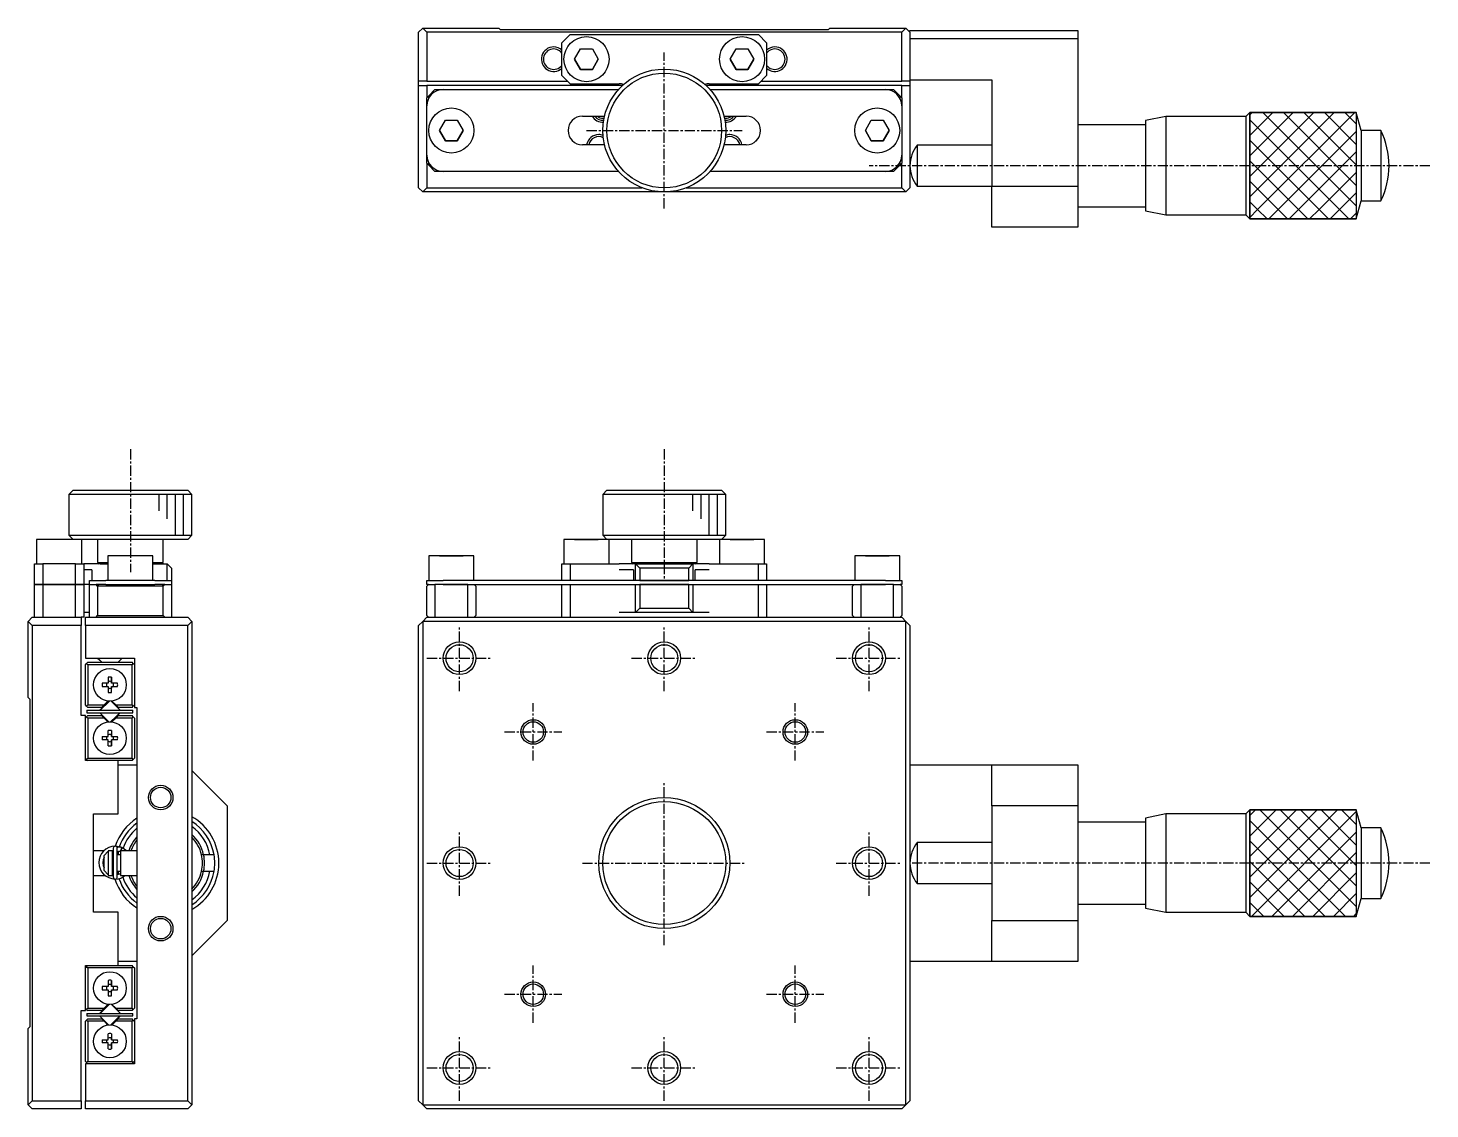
# Model space of a CAD drawing. Extents: x 10 to 386, y 10 to 242.
# Drawn here: x 31.9 to 203, y 110.2 to 242.2 of the extents above; entities that cross this region are included whole.
import ezdxf

# ---------------------------------------------------------------- set-up
doc = ezdxf.new("R2010")
doc.units = 0
doc.linetypes.add('CENTER', pattern=[2, 1.25, -0.25, 0.25, -0.25])
doc.layers.get('0').update_dxf_attribs({"linetype": 'CONTINUOUS'})
doc.layers.add('CENTER', color=1, linetype='CENTER')

msp = doc.modelspace()

# ---------------------------------------------------------------- linework, layer by layer
at = {"color": 7, "linetype": 'CONTINUOUS'}
for p, q in [((79.543734, 241.65), (80.043734, 242.15)), ((79.543734, 235.65), (79.543734, 241.65)), ((80.043734, 242.15), (80.543734, 241.65)), ((80.043734, 242.15), (89.343734, 242.15)), ((80.543734, 241.65), (80.543734, 235.65)), ((138.543734, 241.65), (80.543734, 241.65)), ((89.543734, 241.95), (89.343734, 242.15)), ((129.543734, 241.95), (89.543734, 241.95)), ((129.743734, 242.15), (129.543734, 241.95)), ((129.743734, 242.15), (139.043734, 242.15)), ((138.543734, 241.65), (139.043734, 242.15)), ((138.543734, 235.65), (138.543734, 241.65)), ((139.043734, 242.15), (139.543734, 241.65)), ((139.543734, 241.65), (139.543734, 241.85)), ((139.543734, 241.85), (160.043734, 241.85)), ((139.543734, 241.65), (139.543734, 235.65)), ((160.043734, 241.85), (160.043734, 240.85)), ((98.043734, 241.35), (97.043734, 240.35)), ((97.043734, 236.35), (97.043734, 240.35)), ((98.043734, 241.35), (121.043734, 241.35)), ((122.043734, 240.35), (121.043734, 241.35)), ((122.043734, 240.35), (122.043734, 236.35)), ((160.043734, 240.85), (139.543734, 240.85)), ((160.043734, 240.85), (160.043734, 222.85)), ((98.600359, 238.35), (99.322046, 239.6)), ((99.322046, 237.1), (98.600359, 238.35)), ((98.600359, 238.35), (99.322046, 237.1)), ((99.322046, 239.6), (100.765422, 239.6)), ((100.765422, 239.6), (101.48711, 238.35)), ((101.48711, 238.35), (100.765422, 237.1)), ((100.765422, 237.1), (101.48711, 238.35)), ((117.600359, 238.35), (118.322046, 239.6)), ((118.322046, 237.1), (117.600359, 238.35)), ((117.600359, 238.35), (118.322046, 237.1)), ((118.322046, 239.6), (119.765422, 239.6)), ((119.765422, 239.6), (120.48711, 238.35)), ((120.48711, 238.35), (119.765422, 237.1)), ((119.765422, 237.1), (120.48711, 238.35)), ((97.043734, 236.35), (98.043734, 235.35)), ((100.765422, 237.1), (99.322046, 237.1)), ((99.322046, 237.1), (100.765422, 237.1)), ((119.765422, 237.1), (118.322046, 237.1)), ((118.322046, 237.1), (119.765422, 237.1)), ((121.043734, 235.35), (122.043734, 236.35)), ((80.543734, 235.65), (79.543734, 235.65)), ((79.543734, 235.15), (79.543734, 235.65)), ((79.543734, 235.15), (80.543734, 235.15)), ((79.543734, 222.65), (79.543734, 235.15)), ((80.543734, 235.65), (97.743734, 235.65)), ((104.444715, 235.15), (80.543734, 235.15)), ((80.543734, 235.15), (80.543734, 233.65)), ((81.543734, 234.65), (80.743734, 233.85)), ((81.543734, 234.65), (82.543734, 234.65)), ((82.543734, 234.65), (103.953564, 234.65)), ((98.043734, 235.35), (104.043734, 235.35)), ((138.543734, 235.15), (114.642754, 235.15)), ((115.043734, 235.35), (121.043734, 235.35)), ((115.133904, 234.65), (136.543734, 234.65)), ((121.343734, 235.65), (138.543734, 235.65)), ((136.543734, 234.65), (137.543734, 234.65)), ((138.343734, 233.85), (137.543734, 234.65)), ((139.543734, 235.65), (138.543734, 235.65)), ((138.543734, 233.65), (138.543734, 235.15)), ((138.543734, 235.15), (139.543734, 235.15)), ((139.543734, 235.85), (149.543734, 235.85)), ((139.543734, 235.65), (139.543734, 235.15)), ((139.543734, 235.15), (139.543734, 222.65)), ((149.543734, 235.85), (149.543734, 222.85)), ((80.543734, 233.65), (80.743734, 233.85)), ((80.543734, 232.65), (80.543734, 233.65)), ((80.743734, 233.85), (80.743734, 233.52178)), ((138.343734, 233.52178), (138.343734, 233.85)), ((138.343734, 233.85), (138.543734, 233.65)), ((138.543734, 233.65), (138.543734, 232.65)), ((80.543734, 226.65), (80.543734, 232.65)), ((99.543734, 231.4), (102.250758, 231.4)), ((116.83671, 231.4), (119.543734, 231.4)), ((138.543734, 232.65), (138.543734, 226.65)), ((170.793733, 231.349996), (168.293734, 230.849997)), ((170.793733, 231.349996), (170.793733, 219.350004)), ((180.543738, 231.349996), (170.793733, 231.349996)), ((181.04374, 231.849999), (180.543738, 231.349996)), ((180.543738, 231.349996), (180.543738, 219.350004)), ((181.04374, 231.849999), (181.04374, 218.850001)), ((194.043741, 231.849999), (181.04374, 231.849999)), ((181.04374, 231.849999), (194.043741, 231.849999)), ((181.04374, 218.850001), (181.04374, 231.849999)), ((194.043741, 231.849999), (194.043741, 218.850001)), ((194.633229, 229.65), (194.043741, 231.849999)), ((194.043741, 231.849999), (194.043741, 218.850001)), ((82.100359, 229.65), (82.822046, 230.9)), ((82.822046, 228.4), (82.100359, 229.65)), ((82.100359, 229.65), (82.822046, 228.4)), ((82.822046, 230.9), (84.265422, 230.9)), ((84.265422, 230.9), (84.98711, 229.65)), ((84.98711, 229.65), (84.265422, 228.4)), ((84.265422, 228.4), (84.98711, 229.65)), ((134.100359, 229.65), (134.822046, 230.9)), ((134.822046, 228.4), (134.100359, 229.65)), ((134.100359, 229.65), (134.822046, 228.4)), ((134.822046, 230.9), (136.265422, 230.9)), ((136.265422, 230.9), (136.98711, 229.65)), ((136.98711, 229.65), (136.265422, 228.4)), ((136.265422, 228.4), (136.98711, 229.65)), ((168.293734, 230.35), (160.043734, 230.35)), ((168.293734, 230.849997), (168.293734, 219.850003)), ((194.633229, 229.65), (194.633229, 221.05)), ((197.04374, 229.65), (194.633229, 229.65)), ((197.04374, 229.65), (197.04374, 221.05)), ((84.265422, 228.4), (82.822046, 228.4)), ((82.822046, 228.4), (84.265422, 228.4)), ((102.250758, 227.9), (99.543734, 227.9)), ((119.543734, 227.9), (116.83671, 227.9)), ((136.265422, 228.4), (134.822046, 228.4)), ((134.822046, 228.4), (136.265422, 228.4)), ((140.421243, 227.849996), (140.421243, 222.850004)), ((149.543734, 227.849996), (140.421243, 227.849996)), ((80.543734, 225.65), (80.543734, 226.65)), ((138.543734, 226.65), (138.543734, 225.65)), ((80.743734, 225.45), (80.543734, 225.65)), ((80.543734, 225.65), (80.543734, 222.65)), ((80.743734, 225.77822), (80.743734, 225.45)), ((80.743734, 225.45), (81.543734, 224.65)), ((82.543734, 224.65), (81.543734, 224.65)), ((103.953564, 224.65), (82.543734, 224.65)), ((136.543734, 224.65), (115.133904, 224.65)), ((137.543734, 224.65), (136.543734, 224.65)), ((137.543734, 224.65), (138.343734, 225.45)), ((138.343734, 225.45), (138.343734, 225.77822)), ((138.543734, 225.65), (138.343734, 225.45)), ((138.543734, 222.65), (138.543734, 225.65)), ((79.543734, 222.65), (80.043734, 222.15)), ((80.043734, 222.15), (80.543734, 222.65)), ((80.543734, 222.65), (106.851152, 222.65)), ((112.236317, 222.65), (138.543734, 222.65)), ((138.543734, 222.65), (139.043734, 222.15)), ((139.043734, 222.15), (139.543734, 222.65)), ((140.421243, 222.850004), (149.543734, 222.850004)), ((149.543734, 222.85), (160.043734, 222.85)), ((149.543734, 217.85), (149.543734, 222.85)), ((160.043734, 222.85), (160.043734, 217.85)), ((109.543734, 222.15), (80.043734, 222.15)), ((139.043734, 222.15), (109.543734, 222.15)), ((194.043741, 218.850001), (194.633229, 221.05)), ((194.633229, 221.05), (197.04374, 221.05)), ((160.043734, 220.35), (168.293734, 220.35)), ((168.293734, 219.850003), (170.793733, 219.350004)), ((170.793733, 219.350004), (180.543738, 219.350004)), ((180.543738, 219.350004), (181.04374, 218.850001)), ((160.043734, 217.85), (149.543734, 217.85)), ((181.04374, 218.850001), (194.043741, 218.850001)), ((194.043741, 218.850001), (181.04374, 218.850001)), ((37.35, 185.75), (36.85, 185.25)), ((51.85, 185.25), (36.85, 185.25)), ((36.85, 185.25), (36.85, 180.25)), ((37.35, 185.75), (51.35, 185.75)), ((51.85, 185.25), (51.35, 185.75)), ((51.85, 180.25), (51.85, 185.25)), ((102.543734, 185.75), (102.043734, 185.25)), ((117.043734, 185.25), (102.043734, 185.25)), ((102.043734, 185.25), (102.043734, 180.25)), ((102.543734, 185.75), (116.543734, 185.75)), ((117.043734, 185.25), (116.543734, 185.75)), ((117.043734, 180.25), (117.043734, 185.25)), ((36.85, 180.25), (51.85, 180.25)), ((36.85, 180.25), (37.35, 179.75)), ((51.35, 179.75), (51.85, 180.25)), ((102.043734, 180.25), (109.543734, 180.25)), ((102.043734, 180.25), (102.543734, 179.75)), ((109.543734, 180.25), (117.043734, 180.25)), ((116.543734, 179.75), (117.043734, 180.25)), ((38.4, 179.75), (32.9, 179.75)), ((32.9, 179.75), (32.9, 176.75)), ((51.35, 179.75), (38.4, 179.75)), ((38.4, 176.75), (38.4, 179.75)), ((40.35, 179.75), (40.35, 176.95)), ((48.35, 176.95), (48.35, 179.75)), ((100.043734, 179.75), (97.293734, 179.75)), ((102.548892, 179.75), (97.293734, 179.75)), ((97.293734, 179.75), (97.293734, 176.75)), ((99.322046, 179.75), (98.600359, 179.75)), ((98.600359, 179.75), (99.322046, 179.75)), ((100.765422, 179.75), (99.322046, 179.75)), ((99.322046, 179.75), (100.765422, 179.75)), ((102.543734, 179.75), (100.043734, 179.75)), ((101.48711, 179.75), (100.765422, 179.75)), ((100.765422, 179.75), (101.48711, 179.75)), ((105.543734, 179.75), (102.543734, 179.75)), ((109.543734, 179.75), (102.543734, 179.75)), ((102.793734, 176.75), (102.793734, 179.75)), ((113.543734, 179.75), (105.543734, 179.75)), ((109.543734, 179.75), (105.543734, 179.75)), ((105.543734, 179.75), (105.543734, 176.95)), ((116.543734, 179.75), (109.543734, 179.75)), ((113.543734, 179.75), (109.543734, 179.75)), ((116.543734, 179.75), (113.543734, 179.75)), ((113.543734, 176.95), (113.543734, 179.75)), ((116.293734, 179.75), (116.293734, 176.75)), ((119.043734, 179.75), (116.538577, 179.75)), ((121.793734, 179.75), (116.538577, 179.75)), ((118.322046, 179.75), (117.600359, 179.75)), ((117.600359, 179.75), (118.322046, 179.75)), ((119.765422, 179.75), (118.322046, 179.75)), ((118.322046, 179.75), (119.765422, 179.75)), ((121.793734, 179.75), (119.043734, 179.75)), ((120.48711, 179.75), (119.765422, 179.75)), ((119.765422, 179.75), (120.48711, 179.75)), ((121.793734, 176.75), (121.793734, 179.75)), ((32.65, 174.25), (32.65, 176.75)), ((32.65, 176.75), (33.65, 176.75)), ((33.65, 176.75), (33.65, 174.25)), ((37.65, 176.75), (33.65, 176.75)), ((37.65, 174.25), (37.65, 176.75)), ((37.65, 176.75), (38.65, 176.75)), ((38.65, 176.75), (38.65, 174.25)), ((40.65, 176.75), (38.65, 176.75)), ((40.35, 176.95), (41.6, 176.95)), ((40.35, 176.95), (40.55, 176.75)), ((40.65, 176.75), (41.6, 176.75)), ((47.1, 177.75), (41.6, 177.75)), ((41.6, 177.75), (41.6, 174.75)), ((47.1, 174.75), (47.1, 177.75)), ((47.1, 176.95), (48.35, 176.95)), ((47.1, 176.75), (48.85, 176.75)), ((48.15, 176.75), (48.35, 176.95)), ((48.85, 174.75), (48.85, 176.75)), ((48.85, 176.75), (49.35, 176.25)), ((83.543734, 177.75), (80.793734, 177.75)), ((86.293734, 177.75), (80.793734, 177.75)), ((80.793734, 177.75), (80.793734, 174.75)), ((82.822046, 177.75), (82.100359, 177.75)), ((82.100359, 177.75), (82.822046, 177.75)), ((84.265422, 177.75), (82.822046, 177.75)), ((82.822046, 177.75), (84.265422, 177.75)), ((86.293734, 177.75), (83.543734, 177.75)), ((84.98711, 177.75), (84.265422, 177.75)), ((84.265422, 177.75), (84.98711, 177.75)), ((86.293734, 174.75), (86.293734, 177.75)), ((97.043734, 174.75), (97.043734, 176.75)), ((97.043734, 176.75), (98.043734, 176.75)), ((98.043734, 176.75), (98.043734, 174.75)), ((98.043734, 176.75), (104.043734, 176.75)), ((105.743734, 176.75), (104.043734, 176.75)), ((105.543734, 176.95), (109.543734, 176.95)), ((105.543734, 176.95), (105.743734, 176.75)), ((106.043734, 176.75), (105.743734, 176.75)), ((106.043734, 176.75), (105.743734, 176.75)), ((106.043734, 174.75), (106.043734, 176.75)), ((106.043734, 176.75), (106.543734, 176.25)), ((106.043734, 176.75), (108.293734, 176.75)), ((108.293734, 176.75), (110.793734, 176.75)), ((109.543734, 176.95), (113.543734, 176.95)), ((110.793734, 176.75), (113.043734, 176.75)), ((113.043734, 176.75), (112.543734, 176.25)), ((113.343734, 176.75), (113.043734, 176.75)), ((113.343734, 176.75), (113.043734, 176.75)), ((113.043734, 176.75), (113.043734, 174.75)), ((113.343734, 176.75), (113.543734, 176.95)), ((115.043734, 176.75), (113.343734, 176.75)), ((115.043734, 176.75), (121.043734, 176.75)), ((121.043734, 174.75), (121.043734, 176.75)), ((121.043734, 176.75), (122.043734, 176.75)), ((122.043734, 176.75), (122.043734, 174.75)), ((135.543734, 177.75), (132.793734, 177.75)), ((138.293734, 177.75), (132.793734, 177.75)), ((132.793734, 177.75), (132.793734, 174.75)), ((134.822046, 177.75), (134.100359, 177.75)), ((134.100359, 177.75), (134.822046, 177.75)), ((136.265422, 177.75), (134.822046, 177.75)), ((134.822046, 177.75), (136.265422, 177.75)), ((138.293734, 177.75), (135.543734, 177.75)), ((136.98711, 177.75), (136.265422, 177.75)), ((136.265422, 177.75), (136.98711, 177.75)), ((138.293734, 174.75), (138.293734, 177.75)), ((39.65, 176.05), (38.65, 176.05)), ((39.35, 174.25), (39.35, 174.75)), ((39.35, 174.75), (41.35, 174.75)), ((39.65, 176.05), (39.65, 174.75)), ((47.35, 174.75), (41.35, 174.75)), ((47.35, 174.75), (49.35, 174.75)), ((49.35, 176.25), (49.35, 174.75)), ((49.35, 174.75), (49.35, 174.25)), ((80.543734, 174.25), (80.543734, 174.75)), ((80.543734, 174.75), (82.543734, 174.75)), ((106.543734, 174.75), (82.543734, 174.75)), ((105.775785, 176.05), (104.043734, 176.05)), ((105.775785, 176.05), (105.775785, 174.75)), ((106.543734, 176.25), (106.543734, 174.75)), ((112.543734, 176.25), (106.543734, 176.25)), ((112.543734, 174.75), (106.543734, 174.75)), ((106.543734, 174.75), (112.543734, 174.75)), ((112.543734, 174.75), (112.543734, 176.25)), ((136.543734, 174.75), (112.543734, 174.75)), ((115.043734, 176.05), (113.311683, 176.05)), ((113.311683, 174.75), (113.311683, 176.05)), ((136.543734, 174.75), (138.543734, 174.75)), ((138.543734, 174.75), (138.543734, 174.25)), ((33.65, 174.25), (32.65, 174.25)), ((32.65, 170.25), (32.65, 174.25)), ((32.65, 174.25), (33.65, 174.25)), ((33.65, 174.25), (37.65, 174.25)), ((33.65, 174.25), (33.65, 170.25)), ((37.65, 174.25), (33.65, 174.25)), ((38.65, 174.25), (37.65, 174.25)), ((37.65, 170.25), (37.65, 174.25)), ((37.65, 174.25), (38.65, 174.25)), ((38.65, 174.25), (38.65, 170.25)), ((39.35, 174.25), (38.65, 174.25)), ((39.35, 170.25), (39.35, 174.25)), ((39.35, 174.25), (40.15, 174.25)), ((40.35, 174.05), (40.15, 174.25)), ((40.15, 174.25), (40.47822, 174.25)), ((40.47822, 174.25), (40.15, 174.25)), ((48.35, 174.05), (40.35, 174.05)), ((40.35, 174.05), (40.35, 170.45)), ((41.35, 174.25), (40.47822, 174.25)), ((41.35, 174.25), (47.35, 174.25)), ((48.22178, 174.25), (47.35, 174.25)), ((48.22178, 174.25), (48.55, 174.25)), ((48.55, 174.25), (48.22178, 174.25)), ((48.55, 174.25), (48.35, 174.05)), ((48.35, 170.45), (48.35, 174.05)), ((48.55, 174.25), (49.35, 174.25)), ((49.35, 174.25), (49.35, 170.25)), ((80.743734, 174.25), (80.543734, 174.05)), ((80.743734, 174.25), (80.543734, 174.25)), ((80.543734, 170.45), (80.543734, 174.05)), ((80.743734, 174.25), (81.543734, 174.25)), ((82.543734, 174.25), (81.543734, 174.25)), ((81.543734, 174.25), (81.543734, 170.25)), ((82.543734, 174.25), (81.543734, 174.25)), ((85.543734, 174.25), (82.543734, 174.25)), ((82.543734, 174.25), (85.543734, 174.25)), ((85.543734, 170.25), (85.543734, 174.25)), ((85.543734, 174.25), (106.543734, 174.25)), ((86.543734, 174.05), (86.343734, 174.25)), ((86.543734, 174.05), (86.543734, 170.45)), ((97.043734, 170.25), (97.043734, 174.25)), ((98.043734, 174.25), (98.043734, 170.25)), ((106.043734, 170.85), (106.043734, 174.25)), ((106.543734, 174.25), (112.543734, 174.25)), ((106.543734, 174.25), (106.543734, 171.35)), ((112.543734, 174.25), (106.543734, 174.25)), ((112.543734, 174.25), (133.543734, 174.25)), ((112.543734, 171.35), (112.543734, 174.25)), ((113.043734, 174.25), (113.043734, 170.85)), ((121.043734, 170.25), (121.043734, 174.25)), ((122.043734, 174.25), (122.043734, 170.25)), ((132.743734, 174.25), (132.543734, 174.05)), ((132.543734, 170.45), (132.543734, 174.05)), ((133.543734, 174.25), (133.543734, 170.25)), ((136.543734, 174.25), (133.543734, 174.25)), ((133.543734, 174.25), (136.543734, 174.25)), ((137.543734, 174.25), (136.543734, 174.25)), ((137.543734, 174.25), (136.543734, 174.25)), ((137.543734, 170.25), (137.543734, 174.25)), ((137.543734, 174.25), (138.343734, 174.25)), ((138.543734, 174.05), (138.343734, 174.25)), ((138.543734, 174.25), (138.343734, 174.25)), ((138.543734, 174.05), (138.543734, 170.45)), ((106.543734, 171.35), (106.043734, 170.85)), ((106.543734, 171.35), (112.543734, 171.35)), ((112.543734, 171.35), (113.043734, 170.85)), ((31.85, 169.75), (32.35, 170.25)), ((32.35, 169.25), (31.85, 169.75)), ((31.85, 160.45), (31.85, 169.75)), ((32.35, 170.25), (38.35, 170.25)), ((38.65, 170.25), (38.35, 170.25)), ((38.35, 170.25), (38.35, 169.25)), ((39.35, 170.85), (38.65, 170.85)), ((38.85, 170.25), (51.35, 170.25)), ((38.85, 169.25), (38.85, 170.25)), ((40.15, 170.25), (40.35, 170.45)), ((40.35, 170.45), (48.35, 170.45)), ((48.35, 170.45), (48.55, 170.25)), ((51.85, 169.75), (51.35, 170.25)), ((51.35, 169.25), (51.85, 169.75)), ((51.85, 169.75), (51.85, 110.75)), ((79.543734, 169.25), (80.043734, 169.75)), ((80.043734, 169.75), (80.543734, 170.25)), ((80.043734, 169.75), (80.043734, 110.75)), ((139.043734, 169.75), (80.043734, 169.75)), ((80.543734, 170.45), (80.743734, 170.25)), ((80.543734, 170.25), (138.543734, 170.25)), ((86.343734, 170.25), (86.543734, 170.45)), ((106.043734, 170.85), (104.043734, 170.85)), ((113.043734, 170.85), (106.043734, 170.85)), ((115.043734, 170.85), (113.043734, 170.85)), ((132.543734, 170.45), (132.743734, 170.25)), ((138.343734, 170.25), (138.543734, 170.45)), ((138.543734, 170.25), (139.043734, 169.75)), ((139.043734, 110.75), (139.043734, 169.75)), ((139.043734, 169.75), (139.543734, 169.25)), ((38.35, 169.25), (32.35, 169.25)), ((32.35, 169.25), (32.35, 111.25)), ((38.35, 158.25), (38.35, 169.25)), ((38.85, 169.25), (38.85, 165.25)), ((51.35, 169.25), (38.85, 169.25)), ((51.35, 111.25), (51.35, 169.25)), ((79.543734, 111.25), (79.543734, 169.25)), ((139.543734, 169.25), (139.543734, 111.25)), ((38.85, 165.25), (44.85, 165.25)), ((38.85, 164.45), (39, 164.6)), ((38.85, 159.55), (38.85, 164.45)), ((39.15, 164.75), (39, 164.6)), ((39, 164.6), (39.15, 164.45)), ((39.15, 164.75), (44.55, 164.75)), ((44.55, 164.45), (39.15, 164.45)), ((39.15, 164.45), (39.15, 159.55)), ((40.35, 165.25), (40.6, 165)), ((40.6, 165), (40.85, 164.75)), ((42.85, 164.75), (43.1, 165)), ((43.1, 165), (43.35, 165.25)), ((44.7, 164.6), (44.55, 164.75)), ((44.55, 164.45), (44.7, 164.6)), ((44.55, 159.55), (44.55, 164.45)), ((44.7, 164.6), (44.85, 164.45)), ((44.85, 165.25), (44.85, 159.25)), ((41.65, 162.928709), (41.65, 162.2)), ((42.05, 162.2), (42.05, 162.928709)), ((42.05, 162.928709), (42.05, 162.386392)), ((41.65, 162.2), (40.921291, 162.2)), ((40.921291, 161.8), (41.65, 161.8)), ((41.65, 161.8), (41.65, 161.071291)), ((42.05, 162.386392), (42.05, 162.2)), ((42.778709, 162.2), (42.05, 162.2)), ((42.05, 161.071291), (42.05, 161.8)), ((42.05, 161.8), (42.778709, 161.8)), ((42.05, 161.8), (42.05, 161.613608)), ((42.05, 161.071291), (42.05, 161.613608)), ((31.85, 160.45), (32.05, 160.25)), ((32.05, 160.25), (32.05, 120.25)), ((39, 159.4), (38.85, 159.55)), ((39.15, 159.55), (39, 159.4)), ((39, 159.4), (39.15, 159.25)), ((39.15, 159.55), (41.147398, 159.55)), ((40.847398, 159.25), (39.15, 159.25)), ((41.673223, 159.987437), (40.612563, 158.926777)), ((40.656497, 158.9), (41.743934, 159.987437)), ((40.847398, 159.25), (41.147398, 159.55)), ((41.147398, 159.55), (41.611651, 160.014253)), ((43.087437, 158.926777), (42.026777, 159.987437)), ((42.088349, 160.014253), (42.552602, 159.55)), ((42.552602, 159.55), (44.55, 159.55)), ((42.552602, 159.55), (42.852602, 159.25)), ((44.55, 159.25), (42.852602, 159.25)), ((44.7, 159.4), (44.55, 159.55)), ((44.55, 159.25), (44.7, 159.4)), ((44.85, 159.55), (44.7, 159.4)), ((44.85, 159.25), (45.15, 159.25)), ((45.15, 159.25), (45.15, 121.25)), ((38.85, 158.25), (38.35, 158.25)), ((38.85, 152.75), (38.85, 158.25)), ((38.85, 157.95), (39, 158.1)), ((39.15, 158.25), (39, 158.1)), ((39, 158.1), (39.15, 157.95)), ((39.05, 158.9), (44.65, 158.9)), ((39.05, 158.9), (39.05, 158.6)), ((39.05, 158.6), (44.65, 158.6)), ((39.15, 158.25), (40.847398, 158.25)), ((41.147398, 157.95), (39.15, 157.95)), ((39.15, 157.95), (39.15, 153.05)), ((40.612563, 158.573223), (41.673223, 157.512563)), ((41.147398, 157.95), (40.847398, 158.25)), ((41.611651, 157.485747), (41.147398, 157.95)), ((42.521751, 158.078249), (41.956066, 157.512563)), ((42.026777, 157.512563), (43.087437, 158.573223)), ((42.552602, 157.95), (42.088349, 157.485747)), ((43.043503, 158.6), (42.521751, 158.078249)), ((42.852602, 158.25), (42.552602, 157.95)), ((44.55, 157.95), (42.552602, 157.95)), ((42.852602, 158.25), (44.55, 158.25)), ((44.7, 158.1), (44.55, 158.25)), ((44.55, 157.95), (44.7, 158.1)), ((44.55, 153.05), (44.55, 157.95)), ((44.65, 158.6), (44.65, 158.9)), ((44.7, 158.1), (44.85, 157.95)), ((44.85, 157.95), (44.85, 153.05)), ((41.65, 155.7), (41.65, 156.428709)), ((42.05, 156.428709), (42.05, 155.7)), ((42.05, 156.428709), (42.05, 155.886392)), ((42.05, 155.7), (42.05, 155.886392)), ((40.921291, 155.7), (41.65, 155.7)), ((41.65, 155.3), (40.921291, 155.3)), ((41.65, 154.571291), (41.65, 155.3)), ((42.05, 155.7), (42.778709, 155.7)), ((42.05, 155.3), (42.05, 154.571291)), ((42.778709, 155.3), (42.05, 155.3)), ((42.05, 155.113608), (42.05, 155.3)), ((42.05, 154.571291), (42.05, 155.113608)), ((39, 152.9), (38.85, 153.05)), ((42.85, 152.75), (38.85, 152.75)), ((39.15, 153.05), (39, 152.9)), ((39, 152.9), (39.15, 152.75)), ((39.15, 153.05), (44.55, 153.05)), ((44.55, 152.75), (42.85, 152.75)), ((42.85, 146.25), (42.85, 152.75)), ((44.7, 152.9), (44.55, 153.05)), ((44.55, 152.75), (44.7, 152.9)), ((44.85, 153.05), (44.7, 152.9)), ((42.85, 152.25), (45.15, 152.25)), ((56.15, 147.25), (51.85, 151.55)), ((139.543734, 152.25), (149.543734, 152.25)), ((149.543734, 152.25), (160.043734, 152.25)), ((149.543734, 147.25), (149.543734, 152.25)), ((160.043734, 152.25), (160.043734, 147.25)), ((56.15, 147.25), (56.15, 133.25)), ((160.043734, 147.25), (149.543734, 147.25)), ((149.543734, 147.25), (149.543734, 133.25)), ((160.043734, 147.25), (160.043734, 133.25)), ((39.85, 146.25), (42.85, 146.25)), ((39.85, 134.25), (39.85, 146.25)), ((170.793733, 146.249996), (168.293734, 145.749997)), ((168.293734, 145.749997), (168.293734, 135.294309)), ((170.793733, 146.249996), (170.793733, 134.843792)), ((180.543738, 146.249996), (170.793733, 146.249996)), ((181.04374, 146.749999), (180.543738, 146.249996)), ((180.543738, 146.249996), (180.543738, 134.843792)), ((181.04374, 146.749999), (181.04374, 134.393272)), ((194.043741, 146.749999), (181.04374, 146.749999)), ((181.04374, 146.749999), (194.043741, 146.749999)), ((181.04374, 133.750001), (181.04374, 146.749999)), ((194.043741, 146.749999), (194.043741, 134.393272)), ((194.633229, 144.55), (194.043741, 146.749999)), ((194.043741, 146.749999), (194.043741, 133.750001)), ((168.293734, 145.25), (160.043734, 145.25)), ((194.633229, 144.55), (194.633229, 136.375548)), ((197.04374, 144.55), (194.633229, 144.55)), ((197.04374, 144.55), (197.04374, 136.375548)), ((43.296234, 142.141451), (42.53188, 142.30547)), ((42.749711, 142.162399), (42.731943, 142.155827)), ((42.784904, 142.173928), (42.749711, 142.162399)), ((42.820619, 142.183686), (42.784904, 142.173928)), ((42.856768, 142.191648), (42.820619, 142.183686)), ((42.893264, 142.197796), (42.856768, 142.191648)), ((42.930016, 142.202115), (42.893264, 142.197796)), ((42.966936, 142.204594), (42.930016, 142.202115)), ((43.003933, 142.205227), (42.966936, 142.204594)), ((43.040917, 142.204012), (43.003933, 142.205227)), ((43.077797, 142.200952), (43.040917, 142.204012)), ((43.114483, 142.196055), (43.077797, 142.200952)), ((43.150885, 142.189331), (43.114483, 142.196055)), ((43.186915, 142.180796), (43.150885, 142.189331)), ((43.298678, 142.140408), (43.154468, 141.747292)), ((43.222483, 142.170471), (43.186915, 142.180796)), ((43.2575, 142.158381), (43.222483, 142.170471)), ((43.290082, 142.145328), (43.2575, 142.158381)), ((43.289714, 142.101187), (43.287068, 142.089946)), ((43.288544, 142.145654), (43.290872, 142.144876)), ((43.882824, 141.75237), (43.28957, 142.144337)), ((43.291755, 142.111283), (43.289714, 142.101187)), ((43.290872, 142.144876), (43.292588, 142.142683)), ((43.29318, 142.120173), (43.291755, 142.111283)), ((43.292588, 142.142683), (43.293681, 142.139091)), ((43.292866, 142.140171), (43.298678, 142.140408)), ((43.293978, 142.1278), (43.29318, 142.120173)), ((43.293681, 142.139091), (43.294145, 142.134119)), ((43.294145, 142.134119), (43.293978, 142.1278)), ((43.371154, 142.107187), (43.296234, 142.141451)), ((140.421243, 142.749996), (140.421243, 137.997415)), ((149.543734, 142.749996), (140.421243, 142.749996)), ((41.120382, 141.75), (39.85, 141.75)), ((41.15, 141.166515), (41.65, 141.695683)), ((41.15, 139.333485), (41.15, 141.166515)), ((41.65, 141.75), (41.65, 141.695683)), ((42.15, 141.75), (41.65, 141.75)), ((41.65, 141.695683), (41.65, 138.804317)), ((42.091141, 141.750394), (42.252346, 141.787053)), ((42.15, 138.75), (42.15, 141.75)), ((42.252374, 141.25), (42.15, 141.25)), ((42.252374, 141.25), (42.15, 141.25)), ((42.252374, 142.056982), (42.252374, 138.556982)), ((42.849941, 141.25), (42.752363, 141.25)), ((42.752374, 138.556982), (42.752374, 142.056982)), ((42.752374, 141.455135), (42.752643, 141.466718)), ((42.85, 141.25), (42.752374, 141.25)), ((43.15, 141.25), (42.752374, 141.25)), ((42.85, 141.25), (42.752374, 141.25)), ((42.752643, 141.466718), (42.753499, 141.478915)), ((42.753499, 141.478915), (42.754939, 141.491056)), ((42.754939, 141.491056), (42.75696, 141.503113)), ((42.75696, 141.503113), (42.759559, 141.515058)), ((42.759559, 141.515058), (42.76273, 141.526865)), ((42.76273, 141.526865), (42.766467, 141.538506)), ((42.766467, 141.538506), (42.770762, 141.549956)), ((42.770762, 141.549956), (42.775606, 141.561186)), ((42.775606, 141.561186), (42.780991, 141.572172)), ((42.780991, 141.572172), (42.786904, 141.582887)), ((42.786904, 141.582887), (42.793335, 141.593306)), ((42.793335, 141.593306), (42.800271, 141.603404)), ((42.800271, 141.603404), (42.807696, 141.613155)), ((42.807696, 141.613155), (42.815597, 141.622536)), ((42.815597, 141.622536), (42.823956, 141.631521)), ((42.823956, 141.631521), (42.832755, 141.640089)), ((42.832755, 141.640089), (42.841976, 141.648216)), ((42.841976, 141.648216), (42.851598, 141.65588)), ((42.85, 141.65487), (42.85, 141.25)), ((42.851598, 141.65588), (42.861599, 141.66306)), ((42.861599, 141.66306), (42.871957, 141.669736)), ((42.871957, 141.669736), (42.882648, 141.675887)), ((42.882648, 141.675887), (42.893646, 141.681496)), ((42.893646, 141.681496), (42.904925, 141.686546)), ((42.904925, 141.686546), (42.916455, 141.69102)), ((42.916455, 141.69102), (42.928209, 141.694904)), ((42.928209, 141.694904), (42.940157, 141.698185)), ((42.940157, 141.698185), (42.952266, 141.700853)), ((42.952266, 141.700853), (42.964505, 141.702897)), ((42.964505, 141.702897), (42.97684, 141.70431)), ((42.97684, 141.70431), (42.989239, 141.705086)), ((42.989239, 141.705086), (43.001666, 141.705223)), ((43.001666, 141.705223), (43.014089, 141.704719)), ((43.014089, 141.704719), (43.026471, 141.703575)), ((43.026471, 141.703575), (43.03878, 141.701794)), ((43.03878, 141.701794), (43.05098, 141.699381)), ((43.05098, 141.699381), (43.063038, 141.696343)), ((43.063038, 141.696343), (43.074921, 141.692691)), ((43.074921, 141.692691), (43.086597, 141.688436)), ((43.086597, 141.688436), (43.093226, 141.685712)), ((43.093737, 141.686703), (43.150106, 141.661117)), ((43.097688, 141.686027), (43.094763, 141.685386)), ((43.101192, 141.688083), (43.097688, 141.686027)), ((43.102833, 141.682767), (43.100563, 141.687585)), ((43.105254, 141.69154), (43.101192, 141.688083)), ((43.154468, 141.747292), (43.102833, 141.682767)), ((43.109849, 141.696379), (43.105254, 141.69154)), ((43.114947, 141.702569), (43.109849, 141.696379)), ((43.120519, 141.710071), (43.114947, 141.702569)), ((43.12653, 141.718841), (43.120519, 141.710071)), ((43.132942, 141.728823), (43.12653, 141.718841)), ((43.139715, 141.739956), (43.132942, 141.728823)), ((43.14681, 141.752171), (43.139715, 141.739956)), ((43.15418, 141.765394), (43.14681, 141.752171)), ((43.15, 141.75), (43.15, 138.75)), ((45.15, 141.75), (43.15, 141.75)), ((43.161782, 141.779542), (43.15418, 141.765394)), ((43.169568, 141.794528), (43.161782, 141.779542)), ((43.17749, 141.81026), (43.169568, 141.794528)), ((43.185499, 141.826642), (43.17749, 141.81026)), ((43.193546, 141.843571), (43.185499, 141.826642)), ((43.201582, 141.860944), (43.193546, 141.843571)), ((43.209556, 141.878653), (43.201582, 141.860944)), ((43.21742, 141.89659), (43.209556, 141.878653)), ((43.225125, 141.914643), (43.21742, 141.89659)), ((43.232624, 141.932702), (43.225125, 141.914643)), ((43.23987, 141.950655), (43.232624, 141.932702)), ((43.246819, 141.968391), (43.23987, 141.950655)), ((43.253428, 141.985802), (43.246819, 141.968391)), ((43.259656, 142.002779), (43.253428, 141.985802)), ((43.265464, 142.019218), (43.259656, 142.002779)), ((43.270818, 142.035017), (43.265464, 142.019218)), ((43.275683, 142.05008), (43.270818, 142.035017)), ((43.280031, 142.064313), (43.275683, 142.05008)), ((43.283834, 142.077629), (43.280031, 142.064313)), ((43.287068, 142.089946), (43.283834, 142.077629)), ((53.293544, 141.25), (53.037482, 141.25)), ((54.56608, 141.25), (53.293544, 141.25)), ((54.058327, 141.25), (53.293544, 141.25)), ((54.56608, 141.25), (54.058327, 141.25)), ((39.85, 138.75), (41.249921, 138.75)), ((41.65, 138.804317), (41.15, 139.333485)), ((41.65, 138.804317), (41.65, 138.75)), ((41.65, 138.75), (42.15, 138.75)), ((42.252359, 138.827158), (42.1499, 138.848105)), ((42.15, 139.25), (42.252374, 139.25)), ((42.15, 139.25), (42.252374, 139.25)), ((42.752363, 139.25), (42.849941, 139.25)), ((42.752374, 139.25), (43.15, 139.25)), ((42.752374, 139.25), (42.85, 139.25)), ((42.752424, 139.153926), (42.752374, 139.158829)), ((43.150109, 138.953108), (42.752383, 138.826886)), ((42.752959, 139.141707), (42.752424, 139.153926)), ((42.754081, 139.129524), (42.752959, 139.141707)), ((42.755788, 139.117405), (42.754081, 139.129524)), ((42.758077, 139.105378), (42.755788, 139.117405)), ((42.760944, 139.09347), (42.758077, 139.105378)), ((42.764384, 139.081709), (42.760944, 139.09347)), ((42.76839, 139.070122), (42.764384, 139.081709)), ((42.772956, 139.058736), (42.76839, 139.070122)), ((42.778073, 139.047578), (42.772956, 139.058736)), ((42.78373, 139.036675), (42.778073, 139.047578)), ((42.789917, 139.026054), (42.78373, 139.036675)), ((42.796622, 139.015741), (42.789917, 139.026054)), ((42.803831, 139.005762), (42.796622, 139.015741)), ((42.811529, 138.996142), (42.803831, 139.005762)), ((42.819699, 138.986908), (42.811529, 138.996142)), ((42.828326, 138.978082), (42.819699, 138.986908)), ((42.837388, 138.96969), (42.828326, 138.978082)), ((42.846866, 138.961755), (42.837388, 138.96969)), ((42.856739, 138.954299), (42.846866, 138.961755)), ((42.85, 139.249922), (42.85, 138.959102)), ((42.866983, 138.947343), (42.856739, 138.954299)), ((42.877572, 138.940909), (42.866983, 138.947343)), ((42.888483, 138.935015), (42.877572, 138.940909)), ((42.899686, 138.929679), (42.888483, 138.935015)), ((42.911153, 138.924918), (42.899686, 138.929679)), ((42.922855, 138.920748), (42.911153, 138.924918)), ((42.93476, 138.91718), (42.922855, 138.920748)), ((42.946837, 138.914228), (42.93476, 138.91718)), ((42.959052, 138.911899), (42.946837, 138.914228)), ((42.971372, 138.910202), (42.959052, 138.911899)), ((42.983763, 138.909142), (42.971372, 138.910202)), ((42.996191, 138.908723), (42.983763, 138.909142)), ((43.008621, 138.908944), (42.996191, 138.908723)), ((43.021019, 138.909806), (43.008621, 138.908944)), ((43.033351, 138.911305), (43.021019, 138.909806)), ((43.045582, 138.913436), (43.033351, 138.911305)), ((43.05768, 138.91619), (43.045582, 138.913436)), ((43.069611, 138.919559), (43.05768, 138.91619)), ((43.081346, 138.923531), (43.069611, 138.919559)), ((43.093226, 138.928253), (43.081346, 138.923531)), ((43.092867, 138.92808), (43.091347, 138.926721)), ((43.094763, 138.928578), (43.092867, 138.92808)), ((43.15, 138.75), (45.15, 138.75)), ((53.037482, 139.25), (53.293544, 139.25)), ((53.293544, 139.25), (54.058327, 139.25)), ((54.058327, 139.25), (54.56608, 139.25)), ((43.226931, 138.444921), (43.227937, 138.445249)), ((43.227937, 138.445249), (43.229001, 138.445596)), ((43.229001, 138.445596), (43.230503, 138.446091)), ((43.230503, 138.446091), (43.231513, 138.446425)), ((43.231513, 138.446425), (43.232945, 138.446901)), ((43.232945, 138.446901), (43.234737, 138.447502)), ((43.234737, 138.447502), (43.237381, 138.448398)), ((43.237381, 138.448398), (43.240029, 138.449307)), ((43.240029, 138.449307), (43.244932, 138.451018)), ((43.244932, 138.451018), (43.290082, 138.468636)), ((43.286072, 138.468752), (43.288544, 138.468311)), ((43.288544, 138.468311), (43.288212, 138.469101)), ((43.290082, 138.468636), (43.288544, 138.468311)), ((140.421243, 137.997415), (140.421243, 137.750004)), ((140.421243, 137.750004), (149.543734, 137.750004)), ((160.043734, 135.25), (168.293734, 135.25)), ((168.293734, 135.294309), (168.293734, 134.750003)), ((194.043741, 133.750001), (194.633229, 135.95)), ((194.633229, 136.375548), (194.633229, 135.95)), ((194.633229, 135.95), (197.04374, 135.95)), ((197.04374, 136.375548), (197.04374, 135.95)), ((42.85, 134.25), (39.85, 134.25)), ((42.85, 127.75), (42.85, 134.25)), ((168.293734, 134.750003), (170.793733, 134.250004)), ((170.793733, 134.843792), (170.793733, 134.250004)), ((170.793733, 134.250004), (180.543738, 134.250004)), ((180.543738, 134.843792), (180.543738, 134.250004)), ((180.543738, 134.250004), (181.04374, 133.750001)), ((181.04374, 134.393272), (181.04374, 133.750001)), ((181.04374, 133.750001), (194.043741, 133.750001)), ((194.043741, 133.750001), (181.04374, 133.750001)), ((194.043741, 134.393272), (194.043741, 133.750001)), ((51.85, 128.95), (56.15, 133.25)), ((149.543734, 128.25), (149.543734, 133.25)), ((149.543734, 133.25), (160.043734, 133.25)), ((160.043734, 133.25), (160.043734, 128.25)), ((38.85, 127.75), (42.85, 127.75)), ((38.85, 122.25), (38.85, 127.75)), ((38.85, 127.45), (39, 127.6)), ((39.15, 127.75), (39, 127.6)), ((39, 127.6), (39.15, 127.45)), ((44.55, 127.45), (39.15, 127.45)), ((39.15, 127.45), (39.15, 122.55)), ((45.15, 128.25), (42.85, 128.25)), ((42.85, 127.75), (44.55, 127.75)), ((44.7, 127.6), (44.55, 127.75)), ((44.55, 127.45), (44.7, 127.6)), ((44.55, 122.55), (44.55, 127.45)), ((44.7, 127.6), (44.85, 127.45)), ((44.85, 127.45), (44.85, 122.55)), ((149.543734, 128.25), (139.543734, 128.25)), ((160.043734, 128.25), (149.543734, 128.25)), ((41.65, 125.2), (40.921291, 125.2)), ((41.65, 125.928709), (41.65, 125.2)), ((42.05, 125.2), (42.05, 125.928709)), ((42.05, 125.928709), (42.05, 125.386392)), ((42.05, 125.386392), (42.05, 125.2)), ((42.778709, 125.2), (42.05, 125.2)), ((40.921291, 124.8), (41.65, 124.8)), ((41.65, 124.8), (41.65, 124.071291)), ((42.05, 124.071291), (42.05, 124.8)), ((42.05, 124.8), (42.778709, 124.8)), ((42.05, 124.8), (42.05, 124.613608)), ((42.05, 124.071291), (42.05, 124.613608)), ((38.35, 122.25), (38.85, 122.25)), ((38.35, 111.25), (38.35, 122.25)), ((39, 122.4), (38.85, 122.55)), ((39.15, 122.55), (39, 122.4)), ((39, 122.4), (39.15, 122.25)), ((39.05, 121.9), (39.05, 121.6)), ((39.05, 121.9), (44.65, 121.9)), ((39.05, 121.6), (44.65, 121.6)), ((39.15, 122.55), (41.147398, 122.55)), ((40.847398, 122.25), (39.15, 122.25)), ((41.673223, 122.987437), (40.612563, 121.926777)), ((40.612563, 121.573223), (41.673223, 120.512563)), ((40.656497, 121.9), (41.178249, 122.421751)), ((40.847398, 122.25), (41.147398, 122.55)), ((41.147398, 122.55), (41.611651, 123.014253)), ((41.178249, 122.421751), (41.743934, 122.987437)), ((43.043503, 121.6), (41.956066, 120.512563)), ((43.087437, 121.926777), (42.026777, 122.987437)), ((42.026777, 120.512563), (43.087437, 121.573223)), ((42.088349, 123.014253), (42.552602, 122.55)), ((42.552602, 122.55), (44.55, 122.55)), ((42.552602, 122.55), (42.852602, 122.25)), ((44.55, 122.25), (42.852602, 122.25)), ((44.7, 122.4), (44.55, 122.55)), ((44.55, 122.25), (44.7, 122.4)), ((44.65, 121.6), (44.65, 121.9)), ((44.85, 122.55), (44.7, 122.4)), ((32.05, 120.25), (31.85, 120.05)), ((31.85, 110.75), (31.85, 120.05)), ((38.85, 120.95), (39, 121.1)), ((38.85, 116.05), (38.85, 120.95)), ((39.15, 121.25), (39, 121.1)), ((39, 121.1), (39.15, 120.95)), ((39.15, 121.25), (40.847398, 121.25)), ((39.15, 120.95), (39.15, 116.05)), ((41.147398, 120.95), (39.15, 120.95)), ((41.147398, 120.95), (40.847398, 121.25)), ((41.611651, 120.485747), (41.147398, 120.95)), ((42.552602, 120.95), (42.088349, 120.485747)), ((42.852602, 121.25), (42.552602, 120.95)), ((44.55, 120.95), (42.552602, 120.95)), ((42.852602, 121.25), (44.55, 121.25)), ((44.7, 121.1), (44.55, 121.25)), ((44.55, 120.95), (44.7, 121.1)), ((44.55, 116.05), (44.55, 120.95)), ((44.7, 121.1), (44.85, 120.95)), ((44.85, 121.25), (44.85, 115.75)), ((45.15, 121.25), (44.85, 121.25)), ((40.921291, 118.7), (41.65, 118.7)), ((41.65, 118.3), (40.921291, 118.3)), ((41.65, 118.7), (41.65, 119.428709)), ((41.65, 117.571291), (41.65, 118.3)), ((42.05, 119.428709), (42.05, 118.7)), ((42.05, 119.428709), (42.05, 118.886392)), ((42.05, 118.7), (42.05, 118.886392)), ((42.05, 118.7), (42.778709, 118.7)), ((42.05, 118.3), (42.05, 117.571291)), ((42.778709, 118.3), (42.05, 118.3)), ((42.05, 118.113608), (42.05, 118.3)), ((42.05, 117.571291), (42.05, 118.113608)), ((39, 115.9), (38.85, 116.05)), ((44.85, 115.75), (38.85, 115.75)), ((38.85, 115.75), (38.85, 111.25)), ((39.15, 116.05), (39, 115.9)), ((39, 115.9), (39.15, 115.75)), ((39.15, 116.05), (44.55, 116.05)), ((44.7, 115.9), (44.55, 116.05)), ((44.55, 115.75), (44.7, 115.9)), ((44.85, 116.05), (44.7, 115.9)), ((31.85, 110.75), (32.35, 111.25)), ((32.35, 110.25), (31.85, 110.75)), ((32.35, 111.25), (38.35, 111.25)), ((38.35, 110.25), (32.35, 110.25)), ((38.35, 111.25), (38.35, 110.25)), ((38.85, 110.25), (38.85, 111.25)), ((38.85, 111.25), (51.35, 111.25)), ((51.35, 110.25), (38.85, 110.25)), ((51.85, 110.75), (51.35, 111.25)), ((51.35, 110.25), (51.85, 110.75)), ((80.043734, 110.75), (79.543734, 111.25)), ((80.543734, 110.25), (80.043734, 110.75)), ((80.043734, 110.75), (139.043734, 110.75)), ((138.543734, 110.25), (80.543734, 110.25)), ((139.043734, 110.75), (138.543734, 110.25)), ((139.543734, 111.25), (139.043734, 110.75))]:
    msp.add_line(p, q, dxfattribs=at)
at = {"color": 3, "linetype": 'CONTINUOUS'}
for p, q in [((181.04374, 231.54374), (181.349999, 231.849999)), ((181.04374, 229.04374), (183.849999, 231.849999)), ((181.04374, 226.54374), (186.349999, 231.849999)), ((181.04374, 224.04374), (188.849999, 231.849999)), ((181.04374, 221.54374), (191.349999, 231.849999)), ((182, 220), (193.849999, 231.849999)), ((182.650001, 231.849999), (194.043741, 220.456259)), ((185.150001, 231.849999), (194.043741, 222.956259)), ((187.650001, 231.849999), (194.043741, 225.456259)), ((190.150001, 231.849999), (194.043741, 227.956259)), ((192.650001, 231.849999), (194.043741, 230.456259)), ((181.04374, 230.95626), (192, 220)), ((184.5, 220), (194.043741, 229.543741)), ((181.04374, 228.45626), (189.5, 220)), ((187, 220), (194.043741, 227.043741)), ((181.04374, 225.95626), (187, 220)), ((189.5, 220), (194.043741, 224.543741)), ((181.04374, 223.45626), (184.5, 220)), ((181.04374, 220.95626), (182, 220)), ((192, 220), (194.043741, 222.043741)), ((181.04374, 219.04374), (182, 220)), ((182, 220), (183.149999, 218.850001)), ((183.350001, 218.850001), (184.5, 220)), ((184.5, 220), (185.649999, 218.850001)), ((185.850001, 218.850001), (187, 220)), ((187, 220), (188.149999, 218.850001)), ((188.350001, 218.850001), (189.5, 220)), ((189.5, 220), (190.649999, 218.850001)), ((190.850001, 218.850001), (192, 220)), ((192, 220), (193.149999, 218.850001)), ((193.350001, 218.850001), (194.043741, 219.543741)), ((47.85, 183.25), (47.85, 185.25)), ((48.85, 182.25), (48.85, 185.25)), ((49.85, 180.25), (49.85, 185.25)), ((50.85, 180.25), (50.85, 185.25)), ((113.043734, 183.25), (113.043734, 185.25)), ((114.043734, 182.25), (114.043734, 185.25)), ((115.043734, 180.25), (115.043734, 185.25)), ((116.043734, 180.25), (116.043734, 185.25)), ((181.04374, 146.04374), (181.749999, 146.749999)), ((181.04374, 143.54374), (184.249999, 146.749999)), ((181.04374, 141.04374), (186.749999, 146.749999)), ((181.04374, 138.54374), (189.249999, 146.749999)), ((181.04374, 136.04374), (191.749999, 146.749999)), ((181.250001, 133.750001), (194.043741, 146.543741)), ((182.250001, 146.749999), (194.043741, 134.956259)), ((184.750001, 146.749999), (194.043741, 137.456259)), ((187.250001, 146.749999), (194.043741, 139.956259)), ((189.750001, 146.749999), (194.043741, 142.456259)), ((192.250001, 146.749999), (194.043741, 144.956259)), ((181.04374, 145.45626), (192.749999, 133.750001)), ((183.750001, 133.750001), (194.043741, 144.043741)), ((181.04374, 142.95626), (190.249999, 133.750001)), ((181.04374, 140.45626), (187.749999, 133.750001)), ((186.250001, 133.750001), (194.043741, 141.543741)), ((188.750001, 133.750001), (194.043741, 139.043741)), ((181.04374, 137.95626), (185.249999, 133.750001)), ((181.04374, 135.45626), (182.749999, 133.750001)), ((191.250001, 133.750001), (194.043741, 136.543741)), ((193.750001, 133.750001), (194.043741, 134.043741))]:
    msp.add_line(p, q, dxfattribs=at)
at = {"color": 7, "linetype": 'CONTINUOUS'}
for centre, radius in [((100.043734, 238.35), 2.75), ((119.043734, 238.35), 2.75), ((109.543734, 229.65), 7.5), ((109.543734, 229.65), 7), ((83.543734, 229.65), 2.75), ((135.543734, 229.65), 2.75), ((84.543734, 165.25), 1.65), ((109.543734, 165.25), 1.65), ((134.543734, 165.25), 1.65), ((41.85, 162), 2), ((41.85, 155.5), 2), ((93.543734, 156.25), 1.25), ((125.543734, 156.25), 1.25), ((48.05, 148.25), 1.25), ((109.543734, 140.25), 7.5), ((84.543734, 140.25), 1.65), ((134.543734, 140.25), 1.65), ((48.05, 132.25), 1.25), ((41.85, 125), 2), ((93.543734, 124.25), 1.25), ((125.543734, 124.25), 1.25), ((41.85, 118.5), 2), ((84.543734, 115.25), 1.65), ((109.543734, 115.25), 1.65), ((134.543734, 115.25), 1.65)]:
    msp.add_circle(centre, radius, dxfattribs=at)
at = {"color": 3, "linetype": 'CONTINUOUS'}
for centre, radius in [((84.543734, 165.25), 2), ((109.543734, 165.25), 2), ((134.543734, 165.25), 2), ((93.543734, 156.25), 1.5), ((125.543734, 156.25), 1.5), ((48.05, 148.25), 1.5), ((109.543734, 140.25), 8), ((84.543734, 140.25), 2), ((134.543734, 140.25), 2), ((48.05, 132.25), 1.5), ((93.543734, 124.25), 1.5), ((125.543734, 124.25), 1.5), ((84.543734, 115.25), 2), ((109.543734, 115.25), 2), ((134.543734, 115.25), 2)]:
    msp.add_circle(centre, radius, dxfattribs=at)
for centre, radius, start, end in [((96.043734, 238.35), 1.5, 90, 311.810315), ((96.043734, 238.35), 1.5, 48.189685, 90), ((123.043734, 238.35), 1.5, 90, 131.810315), ((123.043734, 238.35), 1.5, 228.189685, 90), ((102.043734, 232.15), 1.5, 210, 272.566495), ((117.043734, 232.15), 1.5, 267.433505, 330), ((97.043734, 227.65), 1.5, 27.953779, 49.365838), ((101.543734, 227.65), 1.5, 90, 170.405932), ((101.543734, 227.65), 1.5, 69.570287, 90), ((117.543734, 227.65), 1.5, 90, 110.429713), ((117.543734, 227.65), 1.5, 9.594068, 90), ((122.043734, 227.65), 1.5, 130.634162, 152.046221), ((48.65, 140.25), 4.75, 137.463102, 161.59152), ((48.65, 140.25), 4.75, 12.153194, 47.647945), ((48.65, 140.25), 4.5, 347.160409, 12.839585), ((48.65, 140.25), 4.75, 198.40848, 222.536898), ((48.65, 140.25), 4.75, 312.352055, 347.846799)]:
    msp.add_arc(centre, radius, start, end, dxfattribs=at)
at = {"color": 7, "linetype": 'CONTINUOUS'}
for centre, radius, start, end in [((96.043734, 238.35), 1.25, 36.869898, 323.130102), ((123.043734, 238.35), 1.25, 0, 143.130102), ((123.043734, 238.35), 1.25, 216.869898, 0), ((82.543734, 232.65), 2, 90, 180), ((104.043734, 233.35), 2, 74.334976, 90), ((115.043734, 233.35), 2, 90, 105.665024), ((136.543734, 232.65), 2, 0, 90), ((99.543734, 229.65), 1.75, 90, 270), ((102.043734, 232.15), 1.25, 216.869898, 274.848783), ((102.043734, 232.15), 1, 228.590378, 270), ((102.043734, 232.15), 1, 270, 278.85736), ((117.043734, 232.15), 1, 261.14264, 270), ((117.043734, 232.15), 1.25, 265.151217, 323.130102), ((117.043734, 232.15), 1, 270, 311.409622), ((119.543734, 229.65), 1.75, 270, 90), ((188.29874, 225.349998), 9.745001, 333.816214, 26.183797), ((101.543734, 227.65), 1.25, 63.81423, 168.463041), ((117.543734, 227.65), 1.25, 11.536959, 116.18577), ((143.543739, 225.349997), 3.999997, 141.317797, 180), ((82.543734, 226.65), 2, 180, 270), ((136.543734, 226.65), 2, 270, 0), ((143.543739, 225.349997), 3.999997, 180, 218.682175), ((41.85, 162), 0.95, 77.846803, 102.153197), ((41.85, 162), 0.95, 167.846803, 192.153197), ((41.85, 162), 0.435085, 152.633517, 207.366483), ((41.85, 162), 0.435085, 62.633517, 117.366483), ((41.85, 162), 0.435085, 242.633517, 297.366483), ((41.85, 162), 0.95, 257.846803, 282.153197), ((41.85, 162), 0.435085, 332.633517, 27.366483), ((41.85, 162), 0.95, 347.846803, 12.153197), ((41.814645, 159.846016), 0.2, 126.858028, 135), ((41.885355, 159.846016), 0.2, 128.738756, 135), ((41.885355, 159.846016), 0.2, 45, 53.141972), ((40.753984, 158.785355), 0.2, 135, 145.024696), ((40.753984, 158.714645), 0.2, 214.975304, 225), ((41.814645, 157.653984), 0.2, 225, 233.141972), ((41.814645, 157.653984), 0.2, 308.738756, 315), ((41.885355, 157.653984), 0.2, 306.858028, 315), ((42.946016, 158.785355), 0.2, 34.975304, 45), ((42.946016, 158.714645), 0.2, 315, 325.024696), ((41.85, 155.5), 0.95, 77.846803, 102.153197), ((41.85, 155.5), 0.435085, 62.633517, 117.366483), ((41.85, 155.5), 0.95, 167.846803, 192.153197), ((41.85, 155.5), 0.435085, 152.633517, 207.366483), ((41.85, 155.5), 0.435085, 242.633517, 297.366483), ((41.85, 155.5), 0.95, 257.846803, 282.153197), ((41.85, 155.5), 0.435085, 332.633517, 27.366483), ((41.85, 155.5), 0.95, 347.846803, 12.153197), ((48.65, 140.25), 6.5, 122.57897, 161.557496), ((48.65, 140.25), 6.5, 0, 60.507627), ((48.65, 140.25), 6, 125.685335, 160.98265), ((48.65, 140.25), 5.5, 129.521196, 160.758775), ((48.65, 140.25), 6, 9.594065, 57.769047), ((48.65, 140.25), 5.5, 10.475679, 54.421474), ((188.29874, 140.250001), 9.745001, 333.816206, 26.183789), ((42.502304, 140.307035), 1.998723, 90.849341, 269.201677), ((42.502374, 142.056982), 0.25, 0, 180), ((48.65, 140.25), 4.5, 141.057559, 160.528779), ((48.65, 140.25), 4.5, 12.839585, 44.67461), ((143.543739, 140.250001), 3.999997, 141.317818, 180), ((42.502803, 140.307266), 1.501369, 154.310469, 205.694758), ((48.65, 140.25), 6.5, 169.817648, 171.150117), ((48.65, 140.25), 6, 166.857797, 169.400706), ((48.65, 140.25), 4.75, 347.846799, 12.153194), ((48.65, 140.25), 6, 350.405929, 9.594065), ((48.65, 140.25), 6.5, 188.849883, 190.182352), ((42.500394, 140.312914), 2.004707, 270.942957, 308.758476), ((48.65, 140.25), 4.5, 199.471221, 218.942441), ((48.65, 140.25), 6.5, 299.492373, 0), ((48.65, 140.25), 6, 302.230953, 350.405929), ((48.65, 140.25), 5.5, 305.578526, 349.524315), ((48.65, 140.25), 4.5, 315.32539, 347.160409), ((143.543739, 140.250001), 3.999997, 180, 218.682196), ((42.502374, 138.556982), 0.25, 180, 0), ((48.65, 140.25), 6.5, 197.373777, 237.42103), ((48.65, 140.25), 6, 198.356602, 234.314665), ((48.65, 140.25), 5.5, 198.172207, 230.478804), ((41.85, 125), 0.95, 167.846803, 192.153197), ((41.85, 125), 0.435085, 152.633517, 207.366483), ((41.85, 125), 0.95, 77.846803, 102.153197), ((41.85, 125), 0.435085, 62.633517, 117.366483), ((41.85, 125), 0.435085, 332.633517, 27.366483), ((41.85, 125), 0.95, 347.846803, 12.153197), ((41.85, 125), 0.435085, 242.633517, 297.366483), ((41.85, 125), 0.95, 257.846803, 282.153197), ((40.753984, 121.785355), 0.2, 135, 145.024696), ((40.753984, 121.714645), 0.2, 214.975304, 225), ((41.814645, 122.846016), 0.2, 126.858028, 135), ((41.885355, 122.846016), 0.2, 128.738756, 135), ((41.885355, 122.846016), 0.2, 45, 53.141972), ((42.946016, 121.785355), 0.2, 34.975304, 45), ((42.946016, 121.714645), 0.2, 315, 325.024696), ((41.814645, 120.653984), 0.2, 225, 233.141972), ((41.814645, 120.653984), 0.2, 308.738756, 315), ((41.885355, 120.653984), 0.2, 306.858028, 315), ((41.85, 118.5), 0.95, 167.846803, 192.153197), ((41.85, 118.5), 0.435085, 152.633517, 207.366483), ((41.85, 118.5), 0.95, 77.846803, 102.153197), ((41.85, 118.5), 0.435085, 62.633517, 117.366483), ((41.85, 118.5), 0.435085, 332.633517, 27.366483), ((41.85, 118.5), 0.95, 347.846803, 12.153197), ((41.85, 118.5), 0.435085, 242.633517, 297.366483), ((41.85, 118.5), 0.95, 257.846803, 282.153197)]:
    msp.add_arc(centre, radius, start, end, dxfattribs=at)
at = {"layer": 'CENTER', "color": 1, "linetype": 'CENTER'}
for p, q in [((109.543734, 220.15), (109.543734, 239.15)), ((100.043734, 229.65), (119.043734, 229.65)), ((203.043741, 225.35), (134.543742, 225.35)), ((44.35, 190.75), (44.35, 175.75)), ((109.543734, 190.75), (109.543734, 174.95)), ((84.543734, 161.25), (84.543734, 169.25)), ((109.543734, 161.25), (109.543734, 169.25)), ((134.543734, 161.25), (134.543734, 169.25)), ((80.543734, 165.25), (88.543734, 165.25)), ((105.543734, 165.25), (113.543734, 165.25)), ((130.543734, 165.25), (138.543734, 165.25)), ((93.543734, 152.75), (93.543734, 159.75)), ((125.543734, 152.75), (125.543734, 159.75)), ((90.043734, 156.25), (97.043734, 156.25)), ((122.043734, 156.25), (129.043734, 156.25)), ((109.543734, 130.25), (109.543734, 150.25)), ((84.543734, 136.25), (84.543734, 144.25)), ((134.543734, 136.25), (134.543734, 144.25)), ((80.543734, 140.25), (88.543734, 140.25)), ((99.543734, 140.25), (119.543734, 140.25)), ((130.543734, 140.25), (138.543734, 140.25)), ((203.043741, 140.25), (139.543742, 140.25)), ((93.543734, 120.75), (93.543734, 127.75)), ((125.543734, 120.75), (125.543734, 127.75)), ((90.043734, 124.25), (97.043734, 124.25)), ((122.043734, 124.25), (129.043734, 124.25)), ((84.543734, 111.25), (84.543734, 119.25)), ((109.543734, 111.25), (109.543734, 119.25)), ((134.543734, 111.25), (134.543734, 119.25)), ((80.543734, 115.25), (88.543734, 115.25)), ((105.543734, 115.25), (113.543734, 115.25)), ((130.543734, 115.25), (138.543734, 115.25))]:
    msp.add_line(p, q, dxfattribs=at)

doc.saveas('drawing.dxf')
